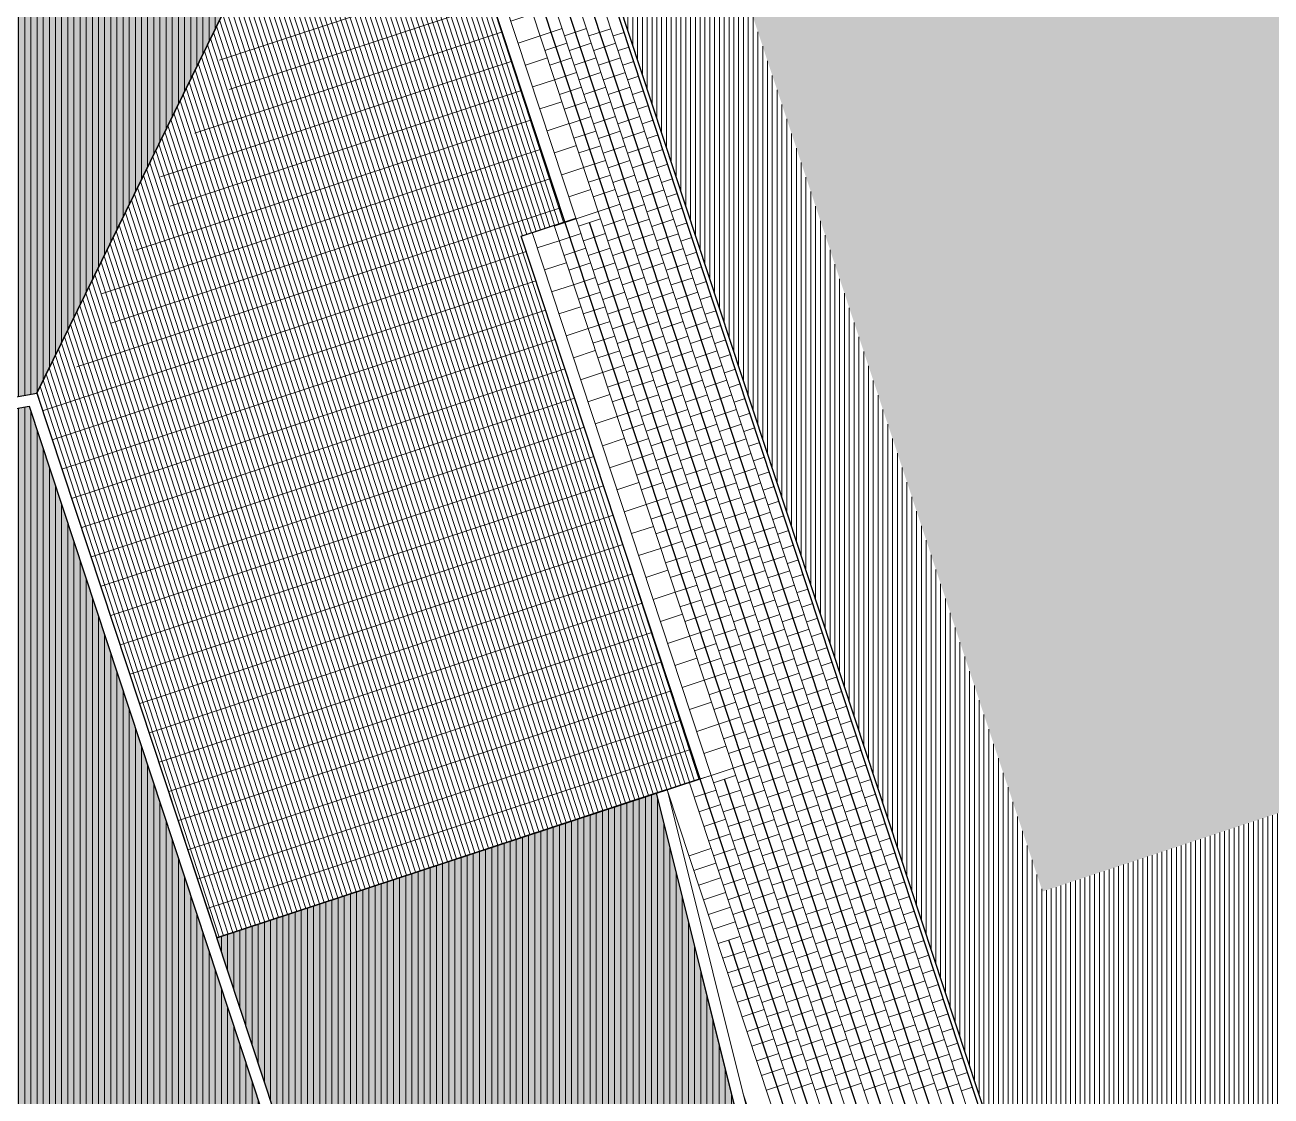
# Model space of a CAD drawing. Header units: metres. Extents: x 679599 to 680028, y 2748524 to 2748840.
# Drawn here: x 679951.72 to 679984.04, y 2748709.39 to 2748737.16 of the extents above; entities that cross this region are included whole.
import ezdxf

# ---------------------------------------------------------------- set-up
doc = ezdxf.new("R2010")
doc.units = ezdxf.units.M
doc.header["$LTSCALE"] = 5
doc.layers.add('00-AUX', color=2, linetype='Continuous', plot=False)
doc.layers.add('00-AUX-SHRUBS', color=2, linetype='Continuous', plot=False)
doc.layers.add('02-L-B-Channel', color=140, linetype='Continuous', lineweight=5, plot=False)
doc.layers.add('02-L-B-Curb', color=11, linetype='Continuous', lineweight=5, plot=False)
for name, color, linetype, lineweight, true_color in [('02-L-Joints-Paviment_07_Natural Stone', 7, 'Continuous', 5, 0x998833), ('02-L-Joints-Paviment_07_Precast Concrete Blocks 60X40', 7, 'Continuous', 5, 0x999999), ('03-TR-Pavement_02_Sealed Gravel', 7, 'Continuous', 5, 0x38321e), ('03-TR-Pavement_04_Dry Meadow_2', 7, 'Continuous', 5, 0xe2c75d), ('03-TR-Pavement_07_Precast Concrete Blocks 60X40', 7, 'Continuous', 5, 0x999999), ('03-TR-Pavement_08_Natural Stone Bleachers', 7, 'Continuous', 5, 0x969696)]:
    doc.layers.add(name, color=color, linetype=linetype, lineweight=lineweight, true_color=true_color)
doc.layers.add('03-TR-Pavement_00_Dry Swale', color=7, linetype='Continuous', true_color=0x6e5d3a)
doc.layers.add('03-TR-Pavement_12_Acrylic Paint (Double Layer)', color=7, linetype='Continuous', true_color=0xeddfde)
doc.layers.add('03-TR-Pavement_04_Dry Meadow_', color=54, linetype='Continuous', lineweight=5)
pattern_1 = [(90, (652974.11672, 2717198.73223), (-0.1247775, 0), [])]

# ---------------------------------------------------------------- blocks, each defined once
blk = doc.blocks.new('*U90')
at = {"layer": '02-L-Joints-Paviment_07_Precast Concrete Blocks 60X40'}
blk.add_lwpolyline([(0, 0.6), (0, 0)], dxfattribs=at)
blk = doc.blocks.new('*U91')
at = {"layer": '00-AUX-SHRUBS', "color": 0, "linetype": 'ByBlock', "lineweight": -2, "transparency": 16777216, "rotation": 108.2765839660897}
for p in [(679965.57, 2748731.567), (679965.758, 2748730.997), (679965.946, 2748730.427), (679966.134, 2748729.857), (679966.323, 2748729.288), (679966.511, 2748728.718), (679966.699, 2748728.148), (679966.887, 2748727.579), (679967.075, 2748727.009), (679967.263, 2748726.439), (679967.452, 2748725.869), (679967.64, 2748725.3), (679967.828, 2748724.73), (679968.016, 2748724.16), (679968.204, 2748723.59), (679968.392, 2748723.021), (679968.581, 2748722.451), (679968.769, 2748721.881), (679968.957, 2748721.312), (679969.145, 2748720.742), (679969.333, 2748720.172), (679969.521, 2748719.602), (679969.71, 2748719.033), (679969.898, 2748718.463), (679970.086, 2748717.893)]:
    blk.add_blockref('*U90', p, dxfattribs=at)
blk = doc.blocks.new('*U92')
at = {"layer": '02-L-Joints-Paviment_07_Precast Concrete Blocks 60X40'}
blk.add_lwpolyline([(0, 0), (0, -0.6)], dxfattribs=at)
blk = doc.blocks.new('*U93')
at = {"layer": '00-AUX-SHRUBS', "color": 0, "linetype": 'ByBlock', "lineweight": -2, "transparency": 16777216, "rotation": 108.2766897217508}
for p in [(679961.311, 2748746.378), (679961.499, 2748745.808), (679961.687, 2748745.239), (679961.875, 2748744.669), (679962.064, 2748744.099), (679962.252, 2748743.53), (679962.44, 2748742.96), (679962.628, 2748742.39), (679962.816, 2748741.82), (679963.004, 2748741.251), (679963.193, 2748740.681), (679963.381, 2748740.111), (679963.569, 2748739.541), (679963.757, 2748738.972), (679963.945, 2748738.402), (679964.133, 2748737.832), (679964.322, 2748737.262), (679964.51, 2748736.693), (679964.698, 2748736.123), (679964.886, 2748735.553), (679965.074, 2748734.984), (679965.262, 2748734.414), (679965.451, 2748733.844), (679965.639, 2748733.274), (679965.827, 2748732.705), (679966.015, 2748732.135)]:
    blk.add_blockref('*U92', p, dxfattribs=at)

msp = doc.modelspace()

# ---------------------------------------------------------------- hatches: boundary and pattern name
at = {"layer": '03-TR-Pavement_02_Sealed Gravel', "linetype": 'Continuous'}
h = msp.add_hatch(dxfattribs=at)
h.set_pattern_fill('ANSI31', color=256, scale=0.0393, angle=45)
h.set_pattern_definition(pattern_1)
h.paths.add_polyline_path([(679968.866, 2748742.603), (679983.868, 2748747.571), (679993.107, 2748719.677), (679978.111, 2748714.692)], flags=16)
h.paths.add_polyline_path([(679998.133, 2748710.307), (680003.902, 2748713.034), (680005.419, 2748708.439), (680000.185, 2748705.967)], flags=16)
h.paths.add_polyline_path([(679963.902, 2748747.461), (679988.621, 2748759.303), (680006.998, 2748703.659), (679982.255, 2748691.885)])
h = msp.add_hatch(dxfattribs=at)
h.set_pattern_fill('ANSI31', color=256, scale=0.0393, angle=45)
h.set_pattern_definition(pattern_1)
edge = h.paths.add_edge_path()
edge.add_line((679917.94, 2748698.569), (679930.335, 2748678.52))
edge.add_line((679930.335, 2748678.52), (679958.834, 2748689.631))
edge.add_line((679958.834, 2748689.631), (679958.507, 2748690.47))
edge.add_line((679958.507, 2748690.47), (679930.714, 2748679.634))
edge.add_line((679930.714, 2748679.634), (679917.324, 2748701.275))
edge.add_arc((679914.873, 2748673.066), 28.315, 46.138, 85.0349, ccw=False)
edge.add_line((679934.494, 2748693.481), (679942.262, 2748686.015))
edge.add_line((679942.262, 2748686.015), (679942.955, 2748686.736))
edge.add_line((679942.955, 2748686.736), (679935.186, 2748694.202))
edge.add_arc((679914.873, 2748673.066), 29.315, 46.138, 58.0645)
edge.add_arc((679938.068, 2748734.433), 37.29, 258.1026, 269.2826)
edge.add_arc((679937.023, 2748650.968), 46.181, 64.1647, 89.2826, ccw=False)
edge.add_line((679957.148, 2748692.533), (679957.586, 2748693.433))
edge.add_arc((679937.023, 2748650.968), 47.181, 64.1621, 89.2826)
edge.add_arc((679938.068, 2748734.433), 36.29, 257.3221, 269.2826, ccw=False)
edge.add_arc((679928.577, 2748710.022), 11.1, 277.9047, 326.7876)
edge.add_line((679937.863, 2748703.942), (679943.451, 2748712.476))
edge.add_line((679943.451, 2748712.476), (679944.319, 2748712.329))
edge.add_arc((679947.024, 2748728.2), 16.1, 260.3242, 285.3098)
edge.add_line((679951.275, 2748712.671), (679950.961, 2748713.622))
edge.add_arc((679947.024, 2748728.2), 15.1, 260.3242, 285.1131, ccw=False)
edge.add_line((679944.487, 2748713.314), (679944.048, 2748713.389))
edge.add_line((679944.048, 2748713.389), (679948.666, 2748720.443))
edge.add_line((679948.666, 2748720.443), (679947.829, 2748720.99))
edge.add_line((679947.829, 2748720.99), (679942.973, 2748713.572))
edge.add_line((679942.973, 2748713.572), (679918.7, 2748717.711))
edge.add_arc((679914.515, 2748693.165), 24.9, 80.3242, 100.1502)
edge.add_line((679910.127, 2748717.675), (679907.47, 2748717.2))
edge.add_line((679907.47, 2748717.2), (679906.282, 2748719.12))
edge.add_line((679906.282, 2748719.12), (679905.322, 2748718.949))
edge.add_line((679905.322, 2748718.949), (679917.94, 2748698.569))
edge = h.paths.add_edge_path(flags=16)
edge.add_line((679912.821, 2748708.551), (679916.294, 2748712.111))
edge.add_arc((679924.454, 2748704.151), 11.4, 80.3242, 135.7121, ccw=False)
edge.add_line((679926.37, 2748715.389), (679942.376, 2748712.66))
edge.add_line((679942.376, 2748712.66), (679937.027, 2748704.49))
edge.add_arc((679928.577, 2748710.022), 10.1, 249.6554, 326.7876, ccw=False)
edge.add_arc((679914.873, 2748673.066), 29.315, 69.6554, 86.4789)
edge.add_line((679916.674, 2748702.325), (679912.821, 2748708.551))
edge = h.paths.add_edge_path(flags=16)
edge.add_line((679912.279, 2748709.428), (679908.036, 2748716.285))
edge.add_line((679908.036, 2748716.285), (679910.303, 2748716.691))
edge.add_arc((679914.515, 2748693.165), 23.9, 80.3242, 100.1502, ccw=False)
edge.add_line((679918.532, 2748716.725), (679921.561, 2748716.209))
edge.add_arc((679924.454, 2748704.151), 12.4, 103.4923, 135.7121)
edge.add_line((679915.578, 2748712.809), (679912.279, 2748709.428))
edge = h.paths.add_edge_path(flags=0)
edge.add_line((679912.948, 2748708.538), (679916.365, 2748712.041))
edge.add_arc((679924.454, 2748704.151), 11.3, 80.3242, 135.7121, ccw=False)
edge.add_line((679926.353, 2748715.29), (679942.208, 2748712.587))
edge.add_line((679942.208, 2748712.587), (679936.943, 2748704.545))
edge.add_arc((679928.577, 2748710.022), 10, 249.6554, 326.7876, ccw=False)
edge.add_arc((679914.873, 2748673.066), 29.415, 69.6554, 86.378)
edge.add_line((679916.732, 2748702.422), (679912.948, 2748708.538))
edge = h.paths.add_edge_path(flags=0)
edge.add_line((679912.297, 2748709.589), (679908.199, 2748716.213))
edge.add_line((679908.199, 2748716.213), (679910.321, 2748716.593))
edge.add_arc((679914.515, 2748693.165), 23.8, 80.3242, 100.1502, ccw=False)
edge.add_line((679918.515, 2748716.627), (679921.085, 2748716.188))
edge.add_arc((679924.454, 2748704.151), 12.5, 105.6353, 135.7121)
edge.add_line((679915.506, 2748712.879), (679912.297, 2748709.589))
at = {"layer": '03-TR-Pavement_04_Dry Meadow_', "linetype": 'Continuous'}
h = msp.add_hatch(dxfattribs=at)
h.set_pattern_fill('ANSI31', color=256, scale=0.0502, angle=45)
h.paths.add_polyline_path([(679961.083, 2748746.109), (679961.082, 2748746.11), (679905.107, 2748719.296), (679905.153, 2748719.223), (679952.027, 2748727.615)])
h = msp.add_hatch(dxfattribs=at)
h.set_pattern_fill('ANSI31', color=256, scale=0.0502, angle=45)
edge = h.paths.add_edge_path()
edge.add_line((679951.824, 2748727.274), (679906.388, 2748719.139))
edge.add_line((679906.388, 2748719.139), (679907.52, 2748717.31))
edge.add_line((679907.52, 2748717.31), (679910.109, 2748717.774))
edge.add_arc((679914.515, 2748693.165), 25, 80.3242, 100.1502, ccw=False)
edge.add_line((679918.717, 2748717.809), (679942.925, 2748713.682))
edge.add_line((679942.925, 2748713.682), (679947.801, 2748721.129))
edge.add_line((679947.801, 2748721.129), (679948.805, 2748720.471))
edge.add_line((679948.805, 2748720.471), (679944.215, 2748713.462))
edge.add_line((679944.215, 2748713.462), (679944.503, 2748713.413))
edge.add_arc((679947.024, 2748728.2), 15, 260.3242, 285.4745)
edge.add_line((679951.027, 2748713.743), (679951.403, 2748712.603))
edge.add_arc((679947.024, 2748728.2), 16.2, 260.3242, 285.6822, ccw=False)
edge.add_line((679944.302, 2748712.23), (679943.499, 2748712.367))
edge.add_line((679943.499, 2748712.367), (679937.947, 2748703.887))
edge.add_arc((679928.577, 2748710.022), 11.2, 280.6088, 326.7876, ccw=False)
edge.add_arc((679938.068, 2748734.433), 36.19, 258.154, 269.2826)
edge.add_arc((679937.023, 2748650.968), 47.281, 64.0406, 89.2826, ccw=False)
edge.add_line((679957.719, 2748693.479), (679957.194, 2748692.4))
edge.add_arc((679937.023, 2748650.968), 46.081, 64.0406, 89.2826)
edge.add_arc((679938.068, 2748734.433), 37.39, 258.9313, 269.2826, ccw=False)
edge.add_arc((679914.873, 2748673.066), 29.415, 46.138, 57.0108, ccw=False)
edge.add_line((679935.256, 2748694.274), (679943.096, 2748686.739))
edge.add_line((679943.096, 2748686.739), (679942.265, 2748685.874))
edge.add_line((679942.265, 2748685.874), (679934.424, 2748693.409))
edge.add_arc((679914.873, 2748673.066), 28.215, 46.138, 84.6291)
edge.add_line((679917.514, 2748701.157), (679930.755, 2748679.757))
edge.add_line((679930.755, 2748679.757), (679958.564, 2748690.599))
edge.add_line((679958.564, 2748690.599), (679958.927, 2748689.668))
edge.add_line((679958.927, 2748689.668), (679963.637, 2748691.504))
edge.add_line((679963.637, 2748691.504), (679951.824, 2748727.274))
edge = h.paths.add_edge_path(flags=17)
edge.add_line((679942.208, 2748712.587), (679926.353, 2748715.29))
edge.add_arc((679924.454, 2748704.151), 11.3, 80.3242, 135.7121)
edge.add_line((679916.365, 2748712.041), (679912.948, 2748708.538))
edge.add_line((679912.948, 2748708.538), (679916.732, 2748702.422))
edge.add_arc((679914.873, 2748673.066), 29.415, 69.6554, 86.378, ccw=False)
edge.add_arc((679928.577, 2748710.022), 10, 249.6554, 326.7876)
edge.add_line((679936.943, 2748704.545), (679942.208, 2748712.587))
edge = h.paths.add_edge_path(flags=17)
edge.add_line((679921.085, 2748716.188), (679918.515, 2748716.627))
edge.add_arc((679914.515, 2748693.165), 23.8, 80.3242, 100.1502)
edge.add_line((679910.321, 2748716.593), (679908.199, 2748716.213))
edge.add_line((679908.199, 2748716.213), (679912.297, 2748709.589))
edge.add_line((679912.297, 2748709.589), (679915.506, 2748712.879))
edge.add_arc((679924.454, 2748704.151), 12.5, 105.6353, 135.7121, ccw=False)
h = msp.add_hatch(dxfattribs=at)
h.set_pattern_fill('ANSI31', color=256, scale=0.0502, angle=45)
h.paths.add_polyline_path([(679956.694, 2748713.49), (679968.087, 2748717.252), (679975.132, 2748689.046), (679963.901, 2748691.661)])
at = {"layer": '03-TR-Pavement_04_Dry Meadow_2', "ltscale": 2, "transparency": 33554687}
h = msp.add_hatch(dxfattribs=at)
h.set_pattern_fill('AR-CONC', color=256, scale=0.0067, angle=290)
h.paths.add_polyline_path([(679952.027, 2748727.615), (679961.083, 2748746.111), (679961.083, 2748746.111), (679905.107, 2748719.296), (679905.153, 2748719.223)])
h = msp.add_hatch(dxfattribs=at)
h.set_pattern_fill('AR-CONC', color=256, scale=0.0067, angle=290)
edge = h.paths.add_edge_path(flags=17)
edge.add_line((679942.208, 2748712.587), (679926.353, 2748715.29))
edge.add_arc((679924.454, 2748704.151), 11.3, 80.3242, 135.7121)
edge.add_line((679916.365, 2748712.041), (679912.948, 2748708.538))
edge.add_line((679912.948, 2748708.538), (679916.732, 2748702.422))
edge.add_arc((679914.873, 2748673.066), 29.415, 69.6554, 86.378, ccw=False)
edge.add_arc((679928.577, 2748710.022), 10, 249.6554, 326.7876)
edge.add_line((679936.943, 2748704.545), (679942.208, 2748712.587))
edge = h.paths.add_edge_path(flags=17)
edge.add_line((679921.085, 2748716.188), (679918.515, 2748716.627))
edge.add_arc((679914.515, 2748693.165), 23.8, 80.3242, 100.1502)
edge.add_line((679910.321, 2748716.593), (679908.199, 2748716.213))
edge.add_line((679908.199, 2748716.213), (679912.297, 2748709.589))
edge.add_line((679912.297, 2748709.589), (679915.506, 2748712.879))
edge.add_arc((679924.454, 2748704.151), 12.5, 105.6353, 135.7121, ccw=False)
edge = h.paths.add_edge_path()
edge.add_arc((679951.657, 2748691.678), 3.003, 90.946, 409.5425)
edge.add_arc((679936.884, 2748650.667), 46.412, 64.0497, 68.8834, ccw=False)
edge.add_line((679957.194, 2748692.4), (679957.719, 2748693.479))
edge.add_arc((679937.023, 2748650.968), 47.281, 64.0406, 80.8063)
edge.add_line((679944.577, 2748697.642), (679944.642, 2748698.088))
edge.add_arc((679946.738, 2748697.636), 2.144, 115.8853, 167.8341, ccw=False)
edge.add_arc((679944.492, 2748702.264), 3, 295.8866, 587.3056)
edge.add_arc((679941.02, 2748698.469), 2.144, -4.4036, 47.8811, ccw=False)
edge.add_line((679943.157, 2748698.304), (679943.093, 2748697.858))
edge.add_arc((679937.023, 2748650.968), 47.281, 82.6241, 89.2826)
edge.add_arc((679938.068, 2748734.433), 36.19, 258.154, 269.2826, ccw=False)
edge.add_arc((679928.577, 2748710.022), 11.2, 280.6088, 326.7876)
edge.add_line((679937.947, 2748703.887), (679943.499, 2748712.367))
edge.add_line((679943.499, 2748712.367), (679944.302, 2748712.23))
edge.add_arc((679947.024, 2748728.2), 16.2, 260.3242, 285.6822)
edge.add_line((679951.403, 2748712.603), (679951.027, 2748713.743))
edge.add_arc((679947.024, 2748728.2), 15, 260.3242, 285.4745, ccw=False)
edge.add_line((679944.503, 2748713.413), (679944.215, 2748713.462))
edge.add_line((679944.215, 2748713.462), (679948.805, 2748720.471))
edge.add_line((679948.805, 2748720.471), (679947.801, 2748721.129))
edge.add_line((679947.801, 2748721.129), (679945.319, 2748717.339))
edge.add_line((679945.319, 2748717.339), (679945.115, 2748717.473))
edge.add_arc((679946.408, 2748719.183), 2.144, 180.9576, 232.9064, ccw=False)
edge.add_arc((679941.265, 2748719.097), 3, 0.9604, 292.2629)
edge.add_arc((679943.243, 2748714.349), 2.144, 60.6687, 113.1152, ccw=False)
edge.add_line((679944.293, 2748716.218), (679944.498, 2748716.084))
edge.add_line((679944.498, 2748716.084), (679942.925, 2748713.682))
edge.add_line((679942.925, 2748713.682), (679918.717, 2748717.809))
edge.add_arc((679914.515, 2748693.165), 25, 80.3242, 100.1502)
edge.add_line((679910.109, 2748717.774), (679907.52, 2748717.31))
edge.add_line((679907.52, 2748717.31), (679906.388, 2748719.139))
edge.add_line((679906.388, 2748719.139), (679951.824, 2748727.274))
edge.add_line((679951.824, 2748727.274), (679963.637, 2748691.504))
edge.add_line((679963.637, 2748691.504), (679958.927, 2748689.668))
edge.add_line((679958.927, 2748689.668), (679958.564, 2748690.599))
edge.add_line((679958.564, 2748690.599), (679930.755, 2748679.757))
edge.add_line((679930.755, 2748679.757), (679917.514, 2748701.157))
edge.add_arc((679914.873, 2748673.066), 28.215, 46.138, 84.6291, ccw=False)
edge.add_line((679934.424, 2748693.409), (679942.265, 2748685.874))
edge.add_line((679942.265, 2748685.874), (679943.096, 2748686.739))
edge.add_line((679943.096, 2748686.739), (679935.256, 2748694.274))
edge.add_arc((679914.873, 2748673.066), 29.415, 46.138, 57.0108)
edge.add_arc((679938.068, 2748734.433), 37.39, 258.9313, 269.2826)
edge.add_arc((679937.092, 2748651.378), 45.67, 71.4685, 89.3631, ccw=False)
edge = h.paths.add_edge_path(flags=16)
edge.add_line((679929.841, 2748700.102), (679931.488, 2748700.455))
edge.add_arc((679933.623, 2748700.26), 2.144, 136.2636, 174.7921, ccw=False)
edge.add_arc((679929.906, 2748703.817), 3, 316.2636, 607.9235)
edge.add_arc((679927.973, 2748699.05), 2.144, 29.3949, 67.9235, ccw=False)
h = msp.add_hatch(dxfattribs=at)
h.set_pattern_fill('AR-CONC', color=256, scale=0.0067, angle=290)
h.paths.add_polyline_path([(679956.694, 2748713.49), (679968.087, 2748717.252), (679975.132, 2748689.046), (679963.901, 2748691.661)])
at = {"layer": '03-TR-Pavement_08_Natural Stone Bleachers', "ltscale": 0.3}
h = msp.add_hatch(dxfattribs=at)
h.set_pattern_fill('ANSI31', color=256, scale=0.0393, angle=243)
h.set_pattern_definition([(288, (0, 0), (0.118670454462, 0.0385583680156), [])])
h.paths.add_polyline_path([(679968.087, 2748717.252), (679969.226, 2748717.629), (679964.585, 2748731.682), (679965.726, 2748732.058), (679961.083, 2748746.111), (679960.331, 2748744.575), (679959.574, 2748743.028), (679958.822, 2748741.493), (679958.069, 2748739.947), (679957.31, 2748738.404), (679956.555, 2748736.863), (679955.803, 2748735.327), (679955.046, 2748733.78), (679954.295, 2748732.24), (679953.536, 2748730.698), (679952.782, 2748729.156), (679952.027, 2748727.615), (679956.694, 2748713.49)])
at = {"layer": '03-TR-Pavement_12_Acrylic Paint (Double Layer)', "linetype": 'Continuous'}
h = msp.add_hatch(color=256, dxfattribs=at)
h.dxf.hatch_style = 1
h.paths.add_polyline_path([(679968.866, 2748742.603), (679983.868, 2748747.571), (679993.107, 2748719.677), (679978.111, 2748714.692)])

# ---------------------------------------------------------------- linework, layer by layer
at = {"layer": '00-AUX', "ltscale": 0.3}
msp.add_lwpolyline([(679963.902, 2748747.461), (679982.255, 2748691.885), (680006.998, 2748703.659), (679988.621, 2748759.303)], close=True, dxfattribs=at)
at = {"layer": '00-AUX'}
for points in [[(679981.555, 2748691.772), (679963.171, 2748747.444)], [(679982.062, 2748692.15), (679963.812, 2748747.415)], [(679980.923, 2748691.774), (679962.625, 2748747.182)], [(679980.416, 2748691.396), (679962.165, 2748746.66)], [(679905.107, 2748719.296), (679905.153, 2748719.223), (679952.027, 2748727.615), (679961.083, 2748746.111), (679905.107, 2748719.296)], [(679979.276, 2748691.02), (679965.724, 2748732.058)], [(679979.909, 2748691.018), (679966.362, 2748732.039)], [(679978.262, 2748690.263), (679969.225, 2748717.629)], [(679978.769, 2748690.642), (679969.864, 2748717.609)], [(679968.09, 2748717.24), (679968.086, 2748717.252)], [(679977.63, 2748690.265), (679969.978, 2748713.435)]]:
    msp.add_lwpolyline(points, dxfattribs=at)
at = {"layer": '00-AUX', "ltscale": 0.3}
msp.add_lwpolyline([(679905.322, 2748718.949), (679951.824, 2748727.274), (679963.637, 2748691.504), (679930.343, 2748678.523), (679905.322, 2748718.949)], dxfattribs=at)
at = {"layer": '00-AUX'}
msp.add_lwpolyline([(679956.694, 2748713.49), (679968.087, 2748717.252), (679975.132, 2748689.046), (679963.901, 2748691.661)], close=True, dxfattribs=at)
at = {"layer": '02-L-B-Channel'}
for points in [[(679961.355, 2748746.241), (679966.009, 2748732.152), (679965.724, 2748732.058), (679961.082, 2748746.111), (679961.355, 2748746.241)], [(679969.517, 2748717.705), (679969.232, 2748717.611), (679964.585, 2748731.682), (679964.87, 2748731.776)]]:
    msp.add_lwpolyline(points, close=True, dxfattribs=at)
msp.add_lwpolyline([(679968.087, 2748717.252), (679968.372, 2748717.347), (679975.492, 2748688.841), (679975.206, 2748688.747), (679968.087, 2748717.252)], dxfattribs=at)
at = {"layer": '02-L-B-Curb'}
msp.add_lwpolyline([(679982.255, 2748691.885), (679963.902, 2748747.461), (679963.811, 2748747.418), (679982.164, 2748691.841)], close=True, dxfattribs=at)
for points in [[(679905.153, 2748719.223), (679952.027, 2748727.615), (679964.01, 2748691.328)], [(679905.322, 2748718.949), (679951.824, 2748727.274), (679963.731, 2748691.219)]]:
    msp.add_lwpolyline(points, dxfattribs=at)
at = {"layer": '02-L-Joints-Paviment_07_Natural Stone'}
for points in [[(679963.597, 2748738.499), (679956.758, 2748736.249)], [(679963.848, 2748737.739), (679957.009, 2748735.49)], [(679964.099, 2748736.98), (679956.12, 2748734.355)], [(679964.35, 2748736.22), (679955.231, 2748733.221)], [(679964.6, 2748735.46), (679955.482, 2748732.461)], [(679964.851, 2748734.701), (679954.593, 2748731.326)], [(679965.102, 2748733.941), (679953.703, 2748730.192)], [(679965.353, 2748733.181), (679953.954, 2748729.432)], [(679965.604, 2748732.422), (679953.065, 2748728.297)], [(679964.715, 2748731.287), (679952.195, 2748727.169)], [(679964.966, 2748730.528), (679952.445, 2748726.409)], [(679965.217, 2748729.768), (679952.695, 2748725.649)], [(679965.468, 2748729.008), (679952.945, 2748724.889)], [(679965.719, 2748728.249), (679953.195, 2748724.129)], [(679965.969, 2748727.489), (679953.445, 2748723.369)], [(679966.22, 2748726.729), (679953.695, 2748722.609)], [(679966.471, 2748725.97), (679953.945, 2748721.849)], [(679966.722, 2748725.21), (679954.195, 2748721.089)], [(679966.973, 2748724.45), (679954.445, 2748720.329)], [(679967.224, 2748723.691), (679954.695, 2748719.57)], [(679967.474, 2748722.931), (679954.945, 2748718.81)], [(679967.725, 2748722.171), (679955.195, 2748718.05)], [(679967.976, 2748721.412), (679955.445, 2748717.29)], [(679968.227, 2748720.652), (679955.695, 2748716.53)], [(679968.478, 2748719.892), (679955.944, 2748715.77)], [(679968.729, 2748719.133), (679956.194, 2748715.01)], [(679968.979, 2748718.373), (679956.444, 2748714.25)]]:
    msp.add_lwpolyline(points, dxfattribs=at)
at = {"layer": '02-L-Joints-Paviment_07_Precast Concrete Blocks 60X40'}
for points in [[(679965.649, 2748737.069), (679965.079, 2748736.881)], [(679966.281, 2748737.067), (679965.712, 2748736.879)], [(679966.914, 2748737.065), (679966.344, 2748736.877)], [(679967.262, 2748736.97), (679966.977, 2748736.876)], [(679965.774, 2748736.689), (679965.205, 2748736.501)], [(679966.407, 2748736.687), (679965.837, 2748736.499)], [(679967.039, 2748736.686), (679966.47, 2748736.497)], [(679967.387, 2748736.59), (679967.102, 2748736.496)], [(679965.9, 2748736.309), (679965.33, 2748736.121)], [(679966.532, 2748736.308), (679965.963, 2748736.119)], [(679967.165, 2748736.306), (679966.595, 2748736.118)], [(679966.025, 2748735.93), (679965.456, 2748735.741)], [(679967.512, 2748736.21), (679967.228, 2748736.116)], [(679966.658, 2748735.928), (679966.088, 2748735.74)], [(679967.29, 2748735.926), (679966.72, 2748735.738)], [(679967.638, 2748735.83), (679967.353, 2748735.736)], [(679966.151, 2748735.55), (679965.581, 2748735.362)], [(679966.783, 2748735.548), (679966.213, 2748735.36)], [(679967.416, 2748735.546), (679966.846, 2748735.358)], [(679967.763, 2748735.45), (679967.478, 2748735.356)], [(679966.276, 2748735.17), (679965.706, 2748734.982)], [(679966.909, 2748735.168), (679966.339, 2748734.98)], [(679967.541, 2748735.166), (679966.971, 2748734.978)], [(679967.889, 2748735.071), (679967.604, 2748734.976)], [(679966.402, 2748734.79), (679965.832, 2748734.602)], [(679967.034, 2748734.788), (679966.464, 2748734.6)], [(679967.666, 2748734.787), (679967.097, 2748734.598)], [(679968.014, 2748734.691), (679967.729, 2748734.597)], [(679966.527, 2748734.41), (679965.957, 2748734.222)], [(679967.159, 2748734.408), (679966.59, 2748734.22)], [(679967.792, 2748734.407), (679967.222, 2748734.219)], [(679966.652, 2748734.03), (679966.083, 2748733.842)], [(679967.285, 2748734.029), (679966.715, 2748733.84)], [(679967.917, 2748734.027), (679967.348, 2748733.839)], [(679968.14, 2748734.311), (679967.855, 2748734.217)], [(679968.265, 2748733.931), (679967.98, 2748733.837)], [(679966.778, 2748733.651), (679966.208, 2748733.462)], [(679967.41, 2748733.649), (679966.841, 2748733.461)], [(679968.043, 2748733.647), (679967.473, 2748733.459)], [(679968.391, 2748733.551), (679968.106, 2748733.457)], [(679966.903, 2748733.271), (679966.334, 2748733.083)], [(679967.536, 2748733.269), (679966.966, 2748733.081)], [(679968.168, 2748733.267), (679967.599, 2748733.079)], [(679968.516, 2748733.171), (679968.231, 2748733.077)], [(679967.029, 2748732.891), (679966.459, 2748732.703)], [(679967.661, 2748732.889), (679967.091, 2748732.701)], [(679968.294, 2748732.887), (679967.724, 2748732.699)], [(679968.641, 2748732.792), (679968.356, 2748732.697)], [(679967.154, 2748732.511), (679966.584, 2748732.323)], [(679967.787, 2748732.509), (679967.217, 2748732.321)], [(679968.419, 2748732.508), (679967.849, 2748732.319)], [(679968.767, 2748732.412), (679968.482, 2748732.318)], [(679966.015, 2748732.135), (679965.445, 2748731.947)], [(679966.647, 2748732.133), (679966.077, 2748731.945)], [(679967.28, 2748732.131), (679966.71, 2748731.943)], [(679967.912, 2748732.129), (679967.342, 2748731.941)], [(679968.545, 2748732.128), (679967.975, 2748731.94)], [(679966.14, 2748731.755), (679965.57, 2748731.567)], [(679966.773, 2748731.753), (679966.203, 2748731.565)], [(679967.405, 2748731.751), (679966.835, 2748731.563)], [(679968.037, 2748731.75), (679967.468, 2748731.562)], [(679968.67, 2748731.748), (679968.1, 2748731.56)], [(679968.892, 2748732.032), (679968.607, 2748731.938)], [(679969.018, 2748731.652), (679968.733, 2748731.558)], [(679966.266, 2748731.375), (679965.696, 2748731.187)], [(679966.898, 2748731.373), (679966.328, 2748731.185)], [(679967.53, 2748731.372), (679966.961, 2748731.183)], [(679968.163, 2748731.37), (679967.593, 2748731.182)], [(679968.795, 2748731.368), (679968.226, 2748731.18)], [(679969.143, 2748731.272), (679968.858, 2748731.178)], [(679966.391, 2748730.995), (679965.821, 2748730.807)], [(679967.023, 2748730.994), (679966.454, 2748730.805)], [(679967.656, 2748730.992), (679967.086, 2748730.804)], [(679968.288, 2748730.99), (679967.719, 2748730.802)], [(679968.921, 2748730.988), (679968.351, 2748730.8)], [(679969.269, 2748730.892), (679968.984, 2748730.798)], [(679966.516, 2748730.615), (679965.947, 2748730.427)], [(679967.149, 2748730.614), (679966.579, 2748730.426)], [(679967.781, 2748730.612), (679967.212, 2748730.424)], [(679968.414, 2748730.61), (679967.844, 2748730.422)], [(679969.046, 2748730.608), (679968.477, 2748730.42)], [(679969.394, 2748730.513), (679969.109, 2748730.419)], [(679966.642, 2748730.236), (679966.072, 2748730.048)], [(679967.274, 2748730.234), (679966.705, 2748730.046)], [(679967.907, 2748730.232), (679967.337, 2748730.044)], [(679968.539, 2748730.23), (679967.97, 2748730.042)], [(679969.172, 2748730.229), (679968.602, 2748730.04)], [(679969.519, 2748730.133), (679969.234, 2748730.039)], [(679966.767, 2748729.856), (679966.198, 2748729.668)], [(679967.4, 2748729.854), (679966.83, 2748729.666)], [(679968.032, 2748729.852), (679967.462, 2748729.664)], [(679968.665, 2748729.851), (679968.095, 2748729.662)], [(679969.297, 2748729.849), (679968.727, 2748729.661)], [(679966.893, 2748729.476), (679966.323, 2748729.288)], [(679967.525, 2748729.474), (679966.955, 2748729.286)], [(679968.158, 2748729.472), (679967.588, 2748729.284)], [(679968.79, 2748729.471), (679968.22, 2748729.283)], [(679969.423, 2748729.469), (679968.853, 2748729.281)], [(679969.645, 2748729.753), (679969.36, 2748729.659)], [(679969.77, 2748729.373), (679969.485, 2748729.279)], [(679967.018, 2748729.096), (679966.448, 2748728.908)], [(679967.651, 2748729.094), (679967.081, 2748728.906)], [(679968.283, 2748729.093), (679967.713, 2748728.905)], [(679968.916, 2748729.091), (679968.346, 2748728.903)], [(679969.548, 2748729.089), (679968.978, 2748728.901)], [(679969.896, 2748728.993), (679969.611, 2748728.899)], [(679967.144, 2748728.716), (679966.574, 2748728.528)], [(679967.776, 2748728.715), (679967.206, 2748728.526)], [(679968.408, 2748728.713), (679967.839, 2748728.525)], [(679969.041, 2748728.711), (679968.471, 2748728.523)], [(679969.673, 2748728.709), (679969.104, 2748728.521)], [(679970.021, 2748728.614), (679969.736, 2748728.519)], [(679967.269, 2748728.337), (679966.699, 2748728.148)], [(679967.901, 2748728.335), (679967.332, 2748728.147)], [(679968.534, 2748728.333), (679967.964, 2748728.145)], [(679969.166, 2748728.331), (679968.597, 2748728.143)], [(679969.799, 2748728.329), (679969.229, 2748728.141)], [(679970.147, 2748728.234), (679969.862, 2748728.14)], [(679967.394, 2748727.957), (679966.825, 2748727.769)], [(679968.027, 2748727.955), (679967.457, 2748727.767)], [(679968.659, 2748727.953), (679968.09, 2748727.765)], [(679969.292, 2748727.951), (679968.722, 2748727.763)], [(679969.924, 2748727.95), (679969.355, 2748727.762)], [(679970.272, 2748727.854), (679969.987, 2748727.76)], [(679967.52, 2748727.577), (679966.95, 2748727.389)], [(679968.152, 2748727.575), (679967.583, 2748727.387)], [(679968.785, 2748727.573), (679968.215, 2748727.385)], [(679969.417, 2748727.572), (679968.848, 2748727.383)], [(679970.05, 2748727.57), (679969.48, 2748727.382)], [(679970.397, 2748727.474), (679970.112, 2748727.38)], [(679967.645, 2748727.197), (679967.076, 2748727.009)], [(679968.278, 2748727.195), (679967.708, 2748727.007)], [(679968.91, 2748727.194), (679968.341, 2748727.005)], [(679969.543, 2748727.192), (679968.973, 2748727.004)], [(679970.175, 2748727.19), (679969.605, 2748727.002)], [(679970.523, 2748727.094), (679970.238, 2748727)], [(679967.771, 2748726.817), (679967.201, 2748726.629)], [(679968.403, 2748726.815), (679967.833, 2748726.627)], [(679969.036, 2748726.814), (679968.466, 2748726.626)], [(679969.668, 2748726.812), (679969.098, 2748726.624)], [(679970.301, 2748726.81), (679969.731, 2748726.622)], [(679970.648, 2748726.714), (679970.363, 2748726.62)], [(679967.896, 2748726.437), (679967.326, 2748726.249)], [(679968.529, 2748726.436), (679967.959, 2748726.248)], [(679969.161, 2748726.434), (679968.591, 2748726.246)], [(679969.794, 2748726.432), (679969.224, 2748726.244)], [(679970.426, 2748726.43), (679969.856, 2748726.242)], [(679970.774, 2748726.335), (679970.489, 2748726.24)], [(679968.022, 2748726.058), (679967.452, 2748725.869)], [(679968.654, 2748726.056), (679968.084, 2748725.868)], [(679969.287, 2748726.054), (679968.717, 2748725.866)], [(679969.919, 2748726.052), (679969.349, 2748725.864)], [(679970.551, 2748726.051), (679969.982, 2748725.862)], [(679970.899, 2748725.955), (679970.614, 2748725.861)], [(679968.147, 2748725.678), (679967.577, 2748725.49)], [(679968.779, 2748725.676), (679968.21, 2748725.488)], [(679969.412, 2748725.674), (679968.842, 2748725.486)], [(679970.044, 2748725.672), (679969.475, 2748725.484)], [(679970.677, 2748725.671), (679970.107, 2748725.483)], [(679968.272, 2748725.298), (679967.703, 2748725.11)], [(679968.905, 2748725.296), (679968.335, 2748725.108)], [(679969.537, 2748725.294), (679968.968, 2748725.106)], [(679970.17, 2748725.293), (679969.6, 2748725.105)], [(679970.802, 2748725.291), (679970.233, 2748725.103)], [(679971.025, 2748725.575), (679970.74, 2748725.481)], [(679971.15, 2748725.195), (679970.865, 2748725.101)], [(679968.398, 2748724.918), (679967.828, 2748724.73)], [(679969.03, 2748724.916), (679968.461, 2748724.728)], [(679969.663, 2748724.915), (679969.093, 2748724.726)], [(679970.295, 2748724.913), (679969.726, 2748724.725)], [(679970.928, 2748724.911), (679970.358, 2748724.723)], [(679971.276, 2748724.815), (679970.99, 2748724.721)], [(679968.523, 2748724.538), (679967.954, 2748724.35)], [(679969.156, 2748724.537), (679968.586, 2748724.348)], [(679969.788, 2748724.535), (679969.219, 2748724.347)], [(679970.421, 2748724.533), (679969.851, 2748724.345)], [(679971.053, 2748724.531), (679970.483, 2748724.343)], [(679971.401, 2748724.435), (679971.116, 2748724.341)], [(679968.649, 2748724.158), (679968.079, 2748723.97)], [(679969.281, 2748724.157), (679968.711, 2748723.969)], [(679969.914, 2748724.155), (679969.344, 2748723.967)], [(679970.546, 2748724.153), (679969.976, 2748723.965)], [(679971.179, 2748724.151), (679970.609, 2748723.963)], [(679971.526, 2748724.056), (679971.241, 2748723.961)], [(679968.774, 2748723.779), (679968.204, 2748723.591)], [(679969.407, 2748723.777), (679968.837, 2748723.589)], [(679970.039, 2748723.775), (679969.469, 2748723.587)], [(679970.672, 2748723.773), (679970.102, 2748723.585)], [(679971.304, 2748723.772), (679970.734, 2748723.583)], [(679971.652, 2748723.676), (679971.367, 2748723.582)], [(679968.9, 2748723.399), (679968.33, 2748723.211)], [(679969.532, 2748723.397), (679968.962, 2748723.209)], [(679970.165, 2748723.395), (679969.595, 2748723.207)], [(679970.797, 2748723.394), (679970.227, 2748723.205)], [(679971.429, 2748723.392), (679970.86, 2748723.204)], [(679969.025, 2748723.019), (679968.455, 2748722.831)], [(679969.657, 2748723.017), (679969.088, 2748722.829)], [(679970.29, 2748723.015), (679969.72, 2748722.827)], [(679970.922, 2748723.014), (679970.353, 2748722.826)], [(679971.555, 2748723.012), (679970.985, 2748722.824)], [(679971.777, 2748723.296), (679971.492, 2748723.202)], [(679971.903, 2748722.916), (679971.618, 2748722.822)], [(679969.15, 2748722.639), (679968.581, 2748722.451)], [(679969.783, 2748722.637), (679969.213, 2748722.449)], [(679970.415, 2748722.636), (679969.846, 2748722.447)], [(679971.048, 2748722.634), (679970.478, 2748722.446)], [(679971.68, 2748722.632), (679971.111, 2748722.444)], [(679972.028, 2748722.536), (679971.743, 2748722.442)], [(679969.276, 2748722.259), (679968.706, 2748722.071)], [(679969.908, 2748722.258), (679969.339, 2748722.069)], [(679970.541, 2748722.256), (679969.971, 2748722.068)], [(679971.173, 2748722.254), (679970.604, 2748722.066)], [(679971.806, 2748722.252), (679971.236, 2748722.064)], [(679972.154, 2748722.157), (679971.868, 2748722.062)], [(679969.401, 2748721.88), (679968.832, 2748721.691)], [(679970.034, 2748721.878), (679969.464, 2748721.69)], [(679970.666, 2748721.876), (679970.097, 2748721.688)], [(679971.299, 2748721.874), (679970.729, 2748721.686)], [(679971.931, 2748721.872), (679971.361, 2748721.684)], [(679972.279, 2748721.777), (679971.994, 2748721.683)], [(679969.527, 2748721.5), (679968.957, 2748721.312)], [(679970.159, 2748721.498), (679969.59, 2748721.31)], [(679970.792, 2748721.496), (679970.222, 2748721.308)], [(679971.424, 2748721.494), (679970.854, 2748721.306)], [(679972.057, 2748721.493), (679971.487, 2748721.304)], [(679972.404, 2748721.397), (679972.119, 2748721.303)], [(679969.652, 2748721.12), (679969.082, 2748720.932)], [(679970.285, 2748721.118), (679969.715, 2748720.93)], [(679970.917, 2748721.116), (679970.347, 2748720.928)], [(679971.55, 2748721.115), (679970.98, 2748720.926)], [(679972.182, 2748721.113), (679971.612, 2748720.925)], [(679969.778, 2748720.74), (679969.208, 2748720.552)], [(679970.41, 2748720.738), (679969.84, 2748720.55)], [(679971.043, 2748720.737), (679970.473, 2748720.548)], [(679972.53, 2748721.017), (679972.245, 2748720.923)], [(679971.675, 2748720.735), (679971.105, 2748720.547)], [(679972.307, 2748720.733), (679971.738, 2748720.545)], [(679972.655, 2748720.637), (679972.37, 2748720.543)], [(679969.903, 2748720.36), (679969.333, 2748720.172)], [(679970.536, 2748720.358), (679969.966, 2748720.17)], [(679971.168, 2748720.357), (679970.598, 2748720.169)], [(679971.8, 2748720.355), (679971.231, 2748720.167)], [(679972.433, 2748720.353), (679971.863, 2748720.165)], [(679972.781, 2748720.257), (679972.496, 2748720.163)], [(679970.028, 2748719.98), (679969.459, 2748719.792)], [(679970.661, 2748719.979), (679970.091, 2748719.79)], [(679971.293, 2748719.977), (679970.724, 2748719.789)], [(679971.926, 2748719.975), (679971.356, 2748719.787)], [(679972.558, 2748719.973), (679971.989, 2748719.785)], [(679972.906, 2748719.878), (679972.621, 2748719.783)], [(679970.154, 2748719.601), (679969.584, 2748719.412)], [(679970.786, 2748719.599), (679970.217, 2748719.411)], [(679971.419, 2748719.597), (679970.849, 2748719.409)], [(679972.051, 2748719.595), (679971.482, 2748719.407)], [(679972.684, 2748719.594), (679972.114, 2748719.405)], [(679973.032, 2748719.498), (679972.746, 2748719.404)], [(679970.279, 2748719.221), (679969.71, 2748719.033)], [(679970.912, 2748719.219), (679970.342, 2748719.031)], [(679971.544, 2748719.217), (679970.975, 2748719.029)], [(679972.177, 2748719.215), (679971.607, 2748719.027)], [(679972.809, 2748719.214), (679972.239, 2748719.026)], [(679970.405, 2748718.841), (679969.835, 2748718.653)], [(679971.037, 2748718.839), (679970.468, 2748718.651)], [(679971.67, 2748718.837), (679971.1, 2748718.649)], [(679972.302, 2748718.836), (679971.732, 2748718.647)], [(679972.935, 2748718.834), (679972.365, 2748718.646)], [(679973.157, 2748719.118), (679972.872, 2748719.024)], [(679973.283, 2748718.738), (679972.997, 2748718.644)], [(679970.53, 2748718.461), (679969.961, 2748718.273)], [(679971.163, 2748718.459), (679970.593, 2748718.271)], [(679971.795, 2748718.458), (679971.225, 2748718.269)], [(679972.428, 2748718.456), (679971.858, 2748718.268)], [(679973.06, 2748718.454), (679972.49, 2748718.266)], [(679973.408, 2748718.358), (679973.123, 2748718.264)], [(679970.656, 2748718.081), (679970.086, 2748717.893)], [(679971.288, 2748718.079), (679970.718, 2748717.891)], [(679971.921, 2748718.078), (679971.351, 2748717.89)], [(679972.553, 2748718.076), (679971.983, 2748717.888)], [(679973.185, 2748718.074), (679972.616, 2748717.886)], [(679973.533, 2748717.978), (679973.248, 2748717.884)], [(679969.516, 2748717.705), (679968.946, 2748717.517)], [(679970.149, 2748717.703), (679969.579, 2748717.515)], [(679970.781, 2748717.701), (679970.211, 2748717.513)], [(679971.414, 2748717.7), (679970.844, 2748717.512)], [(679972.046, 2748717.698), (679971.476, 2748717.51)], [(679972.678, 2748717.696), (679972.109, 2748717.508)], [(679973.311, 2748717.694), (679972.741, 2748717.506)], [(679973.659, 2748717.599), (679973.374, 2748717.504)], [(679969.642, 2748717.325), (679969.072, 2748717.137)], [(679970.274, 2748717.323), (679969.704, 2748717.135)], [(679970.907, 2748717.322), (679970.337, 2748717.133)], [(679971.539, 2748717.32), (679970.969, 2748717.132)], [(679972.171, 2748717.318), (679971.602, 2748717.13)], [(679972.804, 2748717.316), (679972.234, 2748717.128)], [(679973.436, 2748717.315), (679972.867, 2748717.126)], [(679973.784, 2748717.219), (679973.499, 2748717.125)], [(679969.767, 2748716.945), (679969.197, 2748716.757)], [(679970.399, 2748716.944), (679969.83, 2748716.755)], [(679971.032, 2748716.942), (679970.462, 2748716.754)], [(679971.664, 2748716.94), (679971.095, 2748716.752)], [(679972.297, 2748716.938), (679971.727, 2748716.75)], [(679972.929, 2748716.936), (679972.36, 2748716.748)], [(679973.562, 2748716.935), (679972.992, 2748716.747)], [(679969.892, 2748716.565), (679969.323, 2748716.377)], [(679970.525, 2748716.564), (679969.955, 2748716.376)], [(679971.157, 2748716.562), (679970.588, 2748716.374)], [(679971.79, 2748716.56), (679971.22, 2748716.372)], [(679972.422, 2748716.558), (679971.853, 2748716.37)], [(679973.055, 2748716.557), (679972.485, 2748716.369)], [(679973.687, 2748716.555), (679973.117, 2748716.367)], [(679973.91, 2748716.839), (679973.624, 2748716.745)], [(679974.035, 2748716.459), (679973.75, 2748716.365)], [(679970.018, 2748716.186), (679969.448, 2748715.998)], [(679970.65, 2748716.184), (679970.081, 2748715.996)], [(679971.283, 2748716.182), (679970.713, 2748715.994)], [(679971.915, 2748716.18), (679971.346, 2748715.992)], [(679972.548, 2748716.179), (679971.978, 2748715.99)], [(679973.18, 2748716.177), (679972.61, 2748715.989)], [(679973.813, 2748716.175), (679973.243, 2748715.987)], [(679974.161, 2748716.079), (679973.875, 2748715.985)], [(679969.511, 2748715.808), (679968.941, 2748715.619)], [(679970.143, 2748715.806), (679969.574, 2748715.618)], [(679970.776, 2748715.804), (679970.206, 2748715.616)], [(679971.408, 2748715.802), (679970.839, 2748715.614)], [(679972.041, 2748715.801), (679971.471, 2748715.612)], [(679972.673, 2748715.799), (679972.103, 2748715.611)], [(679973.306, 2748715.797), (679972.736, 2748715.609)], [(679973.938, 2748715.795), (679973.368, 2748715.607)], [(679974.286, 2748715.7), (679974.001, 2748715.605)], [(679969.636, 2748715.428), (679969.067, 2748715.24)], [(679970.269, 2748715.426), (679969.699, 2748715.238)], [(679970.901, 2748715.424), (679970.331, 2748715.236)], [(679971.534, 2748715.422), (679970.964, 2748715.234)], [(679972.166, 2748715.421), (679971.596, 2748715.233)], [(679972.799, 2748715.419), (679972.229, 2748715.231)], [(679973.431, 2748715.417), (679972.861, 2748715.229)], [(679974.063, 2748715.415), (679973.494, 2748715.227)], [(679974.411, 2748715.32), (679974.126, 2748715.226)], [(679969.762, 2748715.048), (679969.192, 2748714.86)], [(679970.394, 2748715.046), (679969.824, 2748714.858)], [(679971.027, 2748715.044), (679970.457, 2748714.856)], [(679971.659, 2748715.043), (679971.089, 2748714.855)], [(679972.292, 2748715.041), (679971.722, 2748714.853)], [(679972.924, 2748715.039), (679972.354, 2748714.851)], [(679973.556, 2748715.037), (679972.987, 2748714.849)], [(679974.189, 2748715.036), (679973.619, 2748714.847)], [(679974.537, 2748714.94), (679974.252, 2748714.846)], [(679969.887, 2748714.668), (679969.317, 2748714.48)], [(679970.52, 2748714.666), (679969.95, 2748714.478)], [(679971.152, 2748714.665), (679970.582, 2748714.476)], [(679971.785, 2748714.663), (679971.215, 2748714.475)], [(679972.417, 2748714.661), (679971.847, 2748714.473)], [(679973.049, 2748714.659), (679972.48, 2748714.471)], [(679973.682, 2748714.658), (679973.112, 2748714.469)], [(679974.314, 2748714.656), (679973.745, 2748714.468)], [(679970.013, 2748714.288), (679969.443, 2748714.1)], [(679970.645, 2748714.287), (679970.075, 2748714.098)], [(679971.277, 2748714.285), (679970.708, 2748714.097)], [(679971.91, 2748714.283), (679971.34, 2748714.095)], [(679972.542, 2748714.281), (679971.973, 2748714.093)], [(679973.175, 2748714.279), (679972.605, 2748714.091)], [(679973.807, 2748714.278), (679973.238, 2748714.09)], [(679974.44, 2748714.276), (679973.87, 2748714.088)], [(679974.662, 2748714.56), (679974.377, 2748714.466)], [(679974.788, 2748714.18), (679974.503, 2748714.086)], [(679970.138, 2748713.908), (679969.568, 2748713.72)], [(679970.77, 2748713.907), (679970.201, 2748713.719)], [(679971.403, 2748713.905), (679970.833, 2748713.717)], [(679972.035, 2748713.903), (679971.466, 2748713.715)], [(679972.668, 2748713.901), (679972.098, 2748713.713)], [(679973.3, 2748713.9), (679972.731, 2748713.712)], [(679973.933, 2748713.898), (679973.363, 2748713.71)], [(679974.565, 2748713.896), (679973.996, 2748713.708)], [(679974.913, 2748713.8), (679974.628, 2748713.706)], [(679970.263, 2748713.529), (679969.694, 2748713.341)], [(679970.896, 2748713.527), (679970.326, 2748713.339)], [(679971.528, 2748713.525), (679970.959, 2748713.337)], [(679972.161, 2748713.523), (679971.591, 2748713.335)], [(679972.793, 2748713.522), (679972.224, 2748713.333)], [(679973.426, 2748713.52), (679972.856, 2748713.332)], [(679974.058, 2748713.518), (679973.488, 2748713.33)], [(679974.691, 2748713.516), (679974.121, 2748713.328)], [(679975.039, 2748713.421), (679974.753, 2748713.326)], [(679970.389, 2748713.149), (679969.819, 2748712.961)], [(679971.021, 2748713.147), (679970.452, 2748712.959)], [(679971.654, 2748713.145), (679971.084, 2748712.957)], [(679972.286, 2748713.144), (679971.717, 2748712.955)], [(679972.919, 2748713.142), (679972.349, 2748712.954)], [(679973.551, 2748713.14), (679972.981, 2748712.952)], [(679974.184, 2748713.138), (679973.614, 2748712.95)], [(679974.816, 2748713.136), (679974.246, 2748712.948)], [(679975.164, 2748713.041), (679974.879, 2748712.947)], [(679970.514, 2748712.769), (679969.945, 2748712.581)], [(679971.147, 2748712.767), (679970.577, 2748712.579)], [(679971.779, 2748712.765), (679971.21, 2748712.577)], [(679972.412, 2748712.764), (679971.842, 2748712.576)], [(679973.044, 2748712.762), (679972.474, 2748712.574)], [(679973.677, 2748712.76), (679973.107, 2748712.572)], [(679974.309, 2748712.758), (679973.739, 2748712.57)], [(679974.942, 2748712.757), (679974.372, 2748712.569)], [(679975.289, 2748712.661), (679975.004, 2748712.567)], [(679970.64, 2748712.389), (679970.07, 2748712.201)], [(679971.272, 2748712.387), (679970.703, 2748712.199)], [(679971.905, 2748712.386), (679971.335, 2748712.198)], [(679972.537, 2748712.384), (679971.967, 2748712.196)], [(679973.17, 2748712.382), (679972.6, 2748712.194)], [(679973.802, 2748712.38), (679973.232, 2748712.192)], [(679974.434, 2748712.379), (679973.865, 2748712.19)], [(679975.067, 2748712.377), (679974.497, 2748712.189)], [(679970.765, 2748712.009), (679970.195, 2748711.821)], [(679975.415, 2748712.281), (679975.13, 2748712.187)], [(679971.398, 2748712.008), (679970.828, 2748711.819)], [(679972.03, 2748712.006), (679971.46, 2748711.818)], [(679972.663, 2748712.004), (679972.093, 2748711.816)], [(679973.295, 2748712.002), (679972.725, 2748711.814)], [(679973.927, 2748712.001), (679973.358, 2748711.812)], [(679974.56, 2748711.999), (679973.99, 2748711.811)], [(679975.192, 2748711.997), (679974.623, 2748711.809)], [(679975.54, 2748711.901), (679975.255, 2748711.807)], [(679970.891, 2748711.63), (679970.321, 2748711.441)], [(679971.523, 2748711.628), (679970.953, 2748711.44)], [(679972.156, 2748711.626), (679971.586, 2748711.438)], [(679972.788, 2748711.624), (679972.218, 2748711.436)], [(679973.42, 2748711.622), (679972.851, 2748711.434)], [(679974.053, 2748711.621), (679973.483, 2748711.433)], [(679974.685, 2748711.619), (679974.116, 2748711.431)], [(679975.318, 2748711.617), (679974.748, 2748711.429)], [(679975.666, 2748711.521), (679975.381, 2748711.427)], [(679971.016, 2748711.25), (679970.446, 2748711.062)], [(679971.649, 2748711.248), (679971.079, 2748711.06)], [(679972.281, 2748711.246), (679971.711, 2748711.058)], [(679972.913, 2748711.244), (679972.344, 2748711.056)], [(679973.546, 2748711.243), (679972.976, 2748711.055)], [(679974.178, 2748711.241), (679973.609, 2748711.053)], [(679974.811, 2748711.239), (679974.241, 2748711.051)], [(679975.443, 2748711.237), (679974.874, 2748711.049)], [(679975.791, 2748711.142), (679975.506, 2748711.047)], [(679971.141, 2748710.87), (679970.572, 2748710.682)], [(679971.774, 2748710.868), (679971.204, 2748710.68)], [(679972.406, 2748710.866), (679971.837, 2748710.678)], [(679973.039, 2748710.865), (679972.469, 2748710.676)], [(679973.671, 2748710.863), (679973.102, 2748710.675)], [(679974.304, 2748710.861), (679973.734, 2748710.673)], [(679974.936, 2748710.859), (679974.366, 2748710.671)], [(679975.569, 2748710.858), (679974.999, 2748710.669)], [(679975.917, 2748710.762), (679975.631, 2748710.668)], [(679971.267, 2748710.49), (679970.697, 2748710.302)], [(679971.899, 2748710.488), (679971.33, 2748710.3)], [(679972.532, 2748710.487), (679971.962, 2748710.298)], [(679973.164, 2748710.485), (679972.595, 2748710.297)], [(679973.797, 2748710.483), (679973.227, 2748710.295)], [(679974.429, 2748710.481), (679973.859, 2748710.293)], [(679975.062, 2748710.479), (679974.492, 2748710.291)], [(679975.694, 2748710.478), (679975.124, 2748710.29)], [(679971.392, 2748710.11), (679970.823, 2748709.922)], [(679972.025, 2748710.108), (679971.455, 2748709.92)], [(679972.657, 2748710.107), (679972.088, 2748709.919)], [(679973.29, 2748710.105), (679972.72, 2748709.917)], [(679973.922, 2748710.103), (679973.352, 2748709.915)], [(679974.555, 2748710.101), (679973.985, 2748709.913)], [(679975.187, 2748710.1), (679974.617, 2748709.912)], [(679975.82, 2748710.098), (679975.25, 2748709.91)], [(679976.042, 2748710.382), (679975.757, 2748710.288)], [(679976.168, 2748710.002), (679975.882, 2748709.908)], [(679971.518, 2748709.73), (679970.948, 2748709.542)], [(679972.15, 2748709.729), (679971.581, 2748709.541)], [(679972.783, 2748709.727), (679972.213, 2748709.539)], [(679973.415, 2748709.725), (679972.845, 2748709.537)], [(679974.048, 2748709.723), (679973.478, 2748709.535)], [(679974.68, 2748709.722), (679974.11, 2748709.533)], [(679975.312, 2748709.72), (679974.743, 2748709.532)], [(679975.945, 2748709.718), (679975.375, 2748709.53)], [(679976.293, 2748709.622), (679976.008, 2748709.528)]]:
    msp.add_lwpolyline(points, dxfattribs=at)
at = {"layer": '03-TR-Pavement_00_Dry Swale'}
for points in [[(679961.083, 2748746.111), (679952.027, 2748727.615), (679956.692, 2748713.489), (679969.231, 2748717.611), (679964.585, 2748731.682), (679965.724, 2748732.058), (679961.083, 2748746.111)], [(679969.23, 2748717.614), (679956.694, 2748713.49)]]:
    msp.add_lwpolyline(points, dxfattribs=at)
at = {"layer": '03-TR-Pavement_07_Precast Concrete Blocks 60X40'}
for points in [[(679981.345, 2748691.452), (679962.91, 2748747.276)], [(679981.891, 2748691.711), (679963.455, 2748747.539)], [(679980.799, 2748691.192), (679962.364, 2748747.015)], [(679980.253, 2748690.932), (679961.819, 2748746.754)], [(679979.707, 2748690.672), (679966.009, 2748732.152)], [(679979.161, 2748690.412), (679965.439, 2748731.964)], [(679978.069, 2748689.892), (679968.941, 2748717.534)], [(679978.615, 2748690.152), (679969.51, 2748717.723)], [(679977.523, 2748689.632), (679968.378, 2748717.326)], [(679976.977, 2748689.373), (679970.339, 2748709.474)]]:
    msp.add_lwpolyline(points, dxfattribs=at)

# ---------------------------------------------------------------- block references
at = {"layer": '00-AUX-SHRUBS'}
for name in ['*U93', '*U91']:
    msp.add_blockref(name, (0, 0), dxfattribs=at)

doc.saveas('drawing.dxf')
